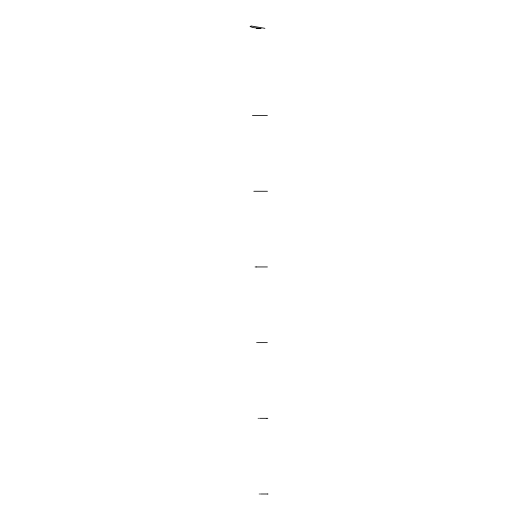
<?xml version="1.0" encoding="UTF-8"?>
<svg xmlns="http://www.w3.org/2000/svg" width="520" height="520" viewBox="0 0 520 520"><rect width="100%" height="100%" fill="white"/><g stroke="black" fill="none" stroke-linecap="round" stroke-linejoin="round"><path stroke-width="0.78" d="M252.434 115.577L267.384 115.577M253.825 191.263L267.456 191.263M255.093 266.949L256.516 266.949M256.633 266.949L267.397 266.949M256.639 342.628L257.498 342.628M258.076 342.628L267.325 342.628M258.122 418.314L258.499 418.314M259.558 418.314L266.819 418.314M266.988 418.314L267.807 418.314M259.188 494L259.519 494M260.468 494L267.41 494M267.56 494L268.008 494M260.312 28.535L252.609 27.469L250.061 26.514L251.244 26L264.894 28.334M256.548 28.626A50.466 0.533 -2 0 1 261.151 28.418"/></g></svg>
